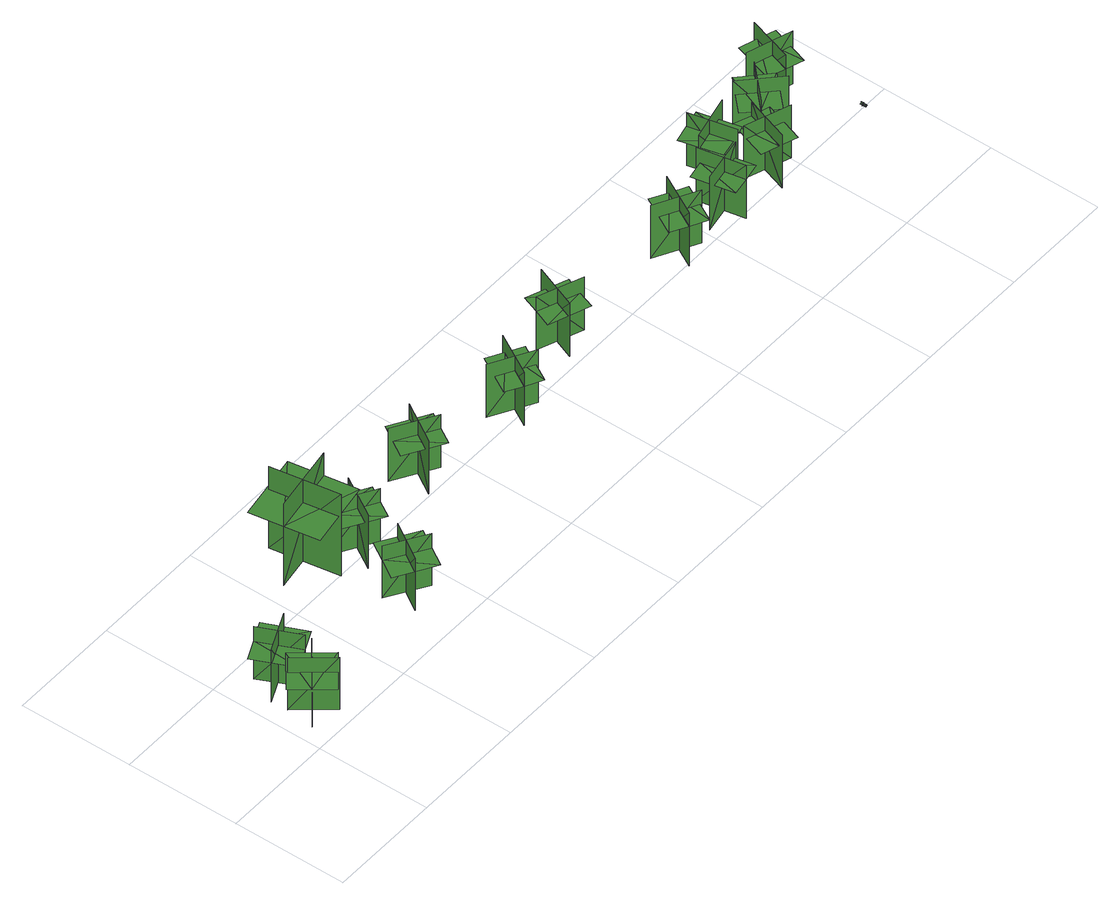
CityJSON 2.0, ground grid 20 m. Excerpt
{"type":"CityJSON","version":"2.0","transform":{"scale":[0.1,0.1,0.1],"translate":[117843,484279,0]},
"CityObjects":{
"tree1":{"type":"SolitaryVegetationObject","geometry":[{"type":"MultiSurface","lod":"1","boundaries":[[[0,1,2]],[[0,2,3]],[[4,5,6]],[[4,6,7]],[[8,9,10]],[[8,10,11]],[[8,11,12]],[[8,12,13]]]}]},
"tree2":{"type":"SolitaryVegetationObject","geometry":[{"type":"MultiSurface","lod":"1","boundaries":[[[14,15,16]],[[14,16,17]],[[18,19,20]],[[18,20,21]],[[22,23,24]],[[22,24,25]],[[22,25,26]],[[22,26,27]]]}]},
"tree3":{"type":"SolitaryVegetationObject","geometry":[{"type":"MultiSurface","lod":"1","boundaries":[[[28,29,30]],[[28,30,31]],[[32,33,34]],[[32,34,35]],[[36,37,38]],[[36,38,39]],[[36,39,40]],[[36,40,41]]]}]},
"tree4":{"type":"SolitaryVegetationObject","geometry":[{"type":"MultiSurface","lod":"1","boundaries":[[[42,43,44]],[[42,44,45]],[[46,47,48]],[[46,48,49]],[[50,51,52]],[[50,52,53]],[[50,53,54]],[[50,54,55]]]}]},
"tree5":{"type":"SolitaryVegetationObject","geometry":[{"type":"MultiSurface","lod":"1","boundaries":[[[56,57,58]],[[56,58,59]],[[60,61,62]],[[60,62,63]],[[64,65,66]],[[64,66,67]],[[64,68,69]],[[64,69,65]]]}]},
"tree6":{"type":"SolitaryVegetationObject","geometry":[{"type":"MultiSurface","lod":"1","boundaries":[[[70,71,72]],[[70,72,73]],[[74,75,76]],[[74,76,77]],[[78,79,80]],[[78,80,81]],[[78,82,83]],[[78,83,79]]]}]},
"tree7":{"type":"SolitaryVegetationObject","geometry":[{"type":"MultiSurface","lod":"1","boundaries":[[[84,85,86]],[[84,86,87]],[[88,89,90]],[[88,90,91]],[[92,93,94]],[[92,94,95]],[[92,96,97]],[[92,97,93]]]}]},
"tree8":{"type":"SolitaryVegetationObject","geometry":[{"type":"MultiSurface","lod":"1","boundaries":[[[98,99,100]],[[98,100,101]],[[102,103,104]],[[102,104,105]],[[106,107,108]],[[106,108,109]],[[106,110,111]],[[106,111,107]]]}]},
"tree9":{"type":"SolitaryVegetationObject","geometry":[{"type":"MultiSurface","lod":"1","boundaries":[[[112,113,114]],[[112,114,115]],[[116,117,118]],[[116,118,119]],[[120,121,122]],[[120,122,123]],[[120,124,125]],[[120,125,121]]]}]},
"tree10":{"type":"SolitaryVegetationObject","geometry":[{"type":"MultiSurface","lod":"1","boundaries":[[[126,127,128]],[[126,128,129]],[[130,131,132]],[[130,132,133]],[[134,135,136]],[[134,136,137]],[[134,138,139]],[[134,139,135]]]}]},
"tree11":{"type":"SolitaryVegetationObject","geometry":[{"type":"MultiSurface","lod":"1","boundaries":[[[140,141,142]],[[140,142,143]],[[144,145,146]],[[144,146,147]],[[148,149,150]],[[148,150,151]],[[148,152,153]],[[148,153,149]]]}]},
"tree12":{"type":"SolitaryVegetationObject","geometry":[{"type":"MultiSurface","lod":"1","boundaries":[[[154,155,156]],[[154,156,157]],[[158,159,160]],[[158,160,161]],[[162,163,164]],[[162,164,165]],[[162,166,167]],[[162,167,163]]]}]},
"tree13":{"type":"SolitaryVegetationObject","geometry":[{"type":"MultiSurface","lod":"1","boundaries":[[[168,169,170]],[[168,170,171]],[[172,173,174]],[[172,174,175]],[[176,177,178]],[[176,178,179]],[[176,180,181]],[[176,181,177]]]}]},
"tree14":{"type":"SolitaryVegetationObject","geometry":[{"type":"MultiSurface","lod":"1","boundaries":[[[182,183,184]],[[182,184,185]],[[186,187,188]],[[186,188,189]],[[190,191,192]],[[190,192,193]],[[190,194,195]],[[190,195,191]]]}]},
"tree15":{"type":"SolitaryVegetationObject","geometry":[{"type":"MultiSurface","lod":"1","boundaries":[[[196,197,198]],[[196,198,199]],[[200,201,202]],[[200,202,203]],[[204,205,201]],[[204,201,200]],[[206,207,197]],[[206,197,196]],[[208,209,210]],[[208,210,211]],[[212,213,214]],[[212,214,215]]]}]}
},
"vertices":[
[33,86,7],[81,26,7],[81,26,115],[33,86,115],[27,35,7],[87,83,7],[87,83,115],[27,35,115],[27,35,85],[51,5,85],[111,53,85],[87,83,85],[63,113,85],[3,65,85],
[103,148,6],[32,116,6],[32,116,114],[103,148,114],[54,166,6],[87,96,6],[87,96,114],[54,166,114],[54,166,84],[19,150,84],[52,80,84],[87,96,84],[122,112,84],[90,183,84],
[356,134,4],[315,69,4],[315,69,112],[356,134,112],[306,123,4],[371,82,4],[371,82,112],[306,123,112],[306,123,82],[285,90,82],[351,49,82],[371,82,82],[392,115,82],[326,156,82],
[283,318,6],[303,198,6],[303,198,175],[283,318,175],[235,252,6],[355,272,6],[355,272,175],[235,252,175],[235,252,128],[245,192,128],[365,212,128],[355,272,128],[346,332,128],[225,312,128],
[325,240,5],[396,198,5],[396,198,115],[325,240,115],[341,177,5],[384,248,5],[384,248,115],[341,177,115],[331,237,87],[396,198,87],[413,226,87],[348,265,87],[314,209,87],[379,170,87],
[499,264,9],[570,221,9],[570,221,119],[499,264,119],[515,201,9],[558,271,9],[558,271,119],[515,201,119],[505,260,90],[570,221,90],[587,249,90],[522,288,90],[488,232,90],[553,193,90],
[756,251,9],[715,179,9],[715,179,119],[756,251,119],[693,233,9],[765,192,9],[765,192,119],[693,233,119],[753,245,90],[715,179,90],[744,163,90],[781,229,90],[724,261,90],[687,195,90],
[925,231,11],[848,261,11],[848,261,121],[925,231,121],[898,291,11],[868,214,11],[868,214,121],[898,291,121],[918,234,92],[848,261,92],[836,230,92],[907,203,92],[930,264,92],[859,291,92],
[1167,267,9],[1128,194,9],[1128,194,119],[1167,267,119],[1105,248,9],[1177,209,9],[1177,209,119],[1105,248,119],[1164,261,91],[1128,194,91],[1157,179,91],[1193,246,91],[1135,277,91],[1099,210,91],
[1241,270,10],[1257,189,10],[1257,189,120],[1241,270,120],[1205,216,10],[1286,231,10],[1286,231,120],[1205,216,120],[1242,263,91],[1257,189,91],[1289,195,91],[1274,269,91],[1210,257,91],[1225,183,91],
[1307,244,12],[1288,325,12],[1288,325,122],[1307,244,122],[1341,300,12],[1261,281,12],[1261,281,122],[1341,300,122],[1306,251,94],[1288,325,94],[1256,317,94],[1274,244,94],[1337,259,94],[1320,332,94],
[1338,185,12],[1364,263,12],[1364,263,122],[1338,185,122],[1396,214,12],[1318,241,12],[1318,241,122],[1396,214,122],[1340,192,94],[1364,263,94],[1333,274,94],[1309,202,94],[1371,181,94],[1395,253,94],
[1375,253,12],[1433,312,12],[1433,312,122],[1375,253,122],[1441,254,12],[1382,312,12],[1382,312,122],[1441,254,122],[1380,258,94],[1433,312,94],[1410,335,94],[1357,281,94],[1404,235,94],[1457,289,94],
[1499,364,11],[1474,285,11],[1474,285,121],[1499,364,121],[1441,333,11],[1520,308,11],[1520,308,121],[1441,333,121],[1497,357,92],[1474,285,92],[1505,275,92],[1528,347,92],[1466,367,92],[1443,295,92],
[1547,195,13],[1551,195,13],[1551,203,13],[1547,203,13],[1549,195,16],[1549,195,11],[1549,203,11],[1549,203,16],[1549,193,16],[1549,193,11],[1547,193,13],[1551,193,13],[1547,199,13],[1551,199,13],[1551,199,11],[1547,199,11],[1551,200,13],[1548,200,13],[1548,200,15],[1551,200,15]
]}
